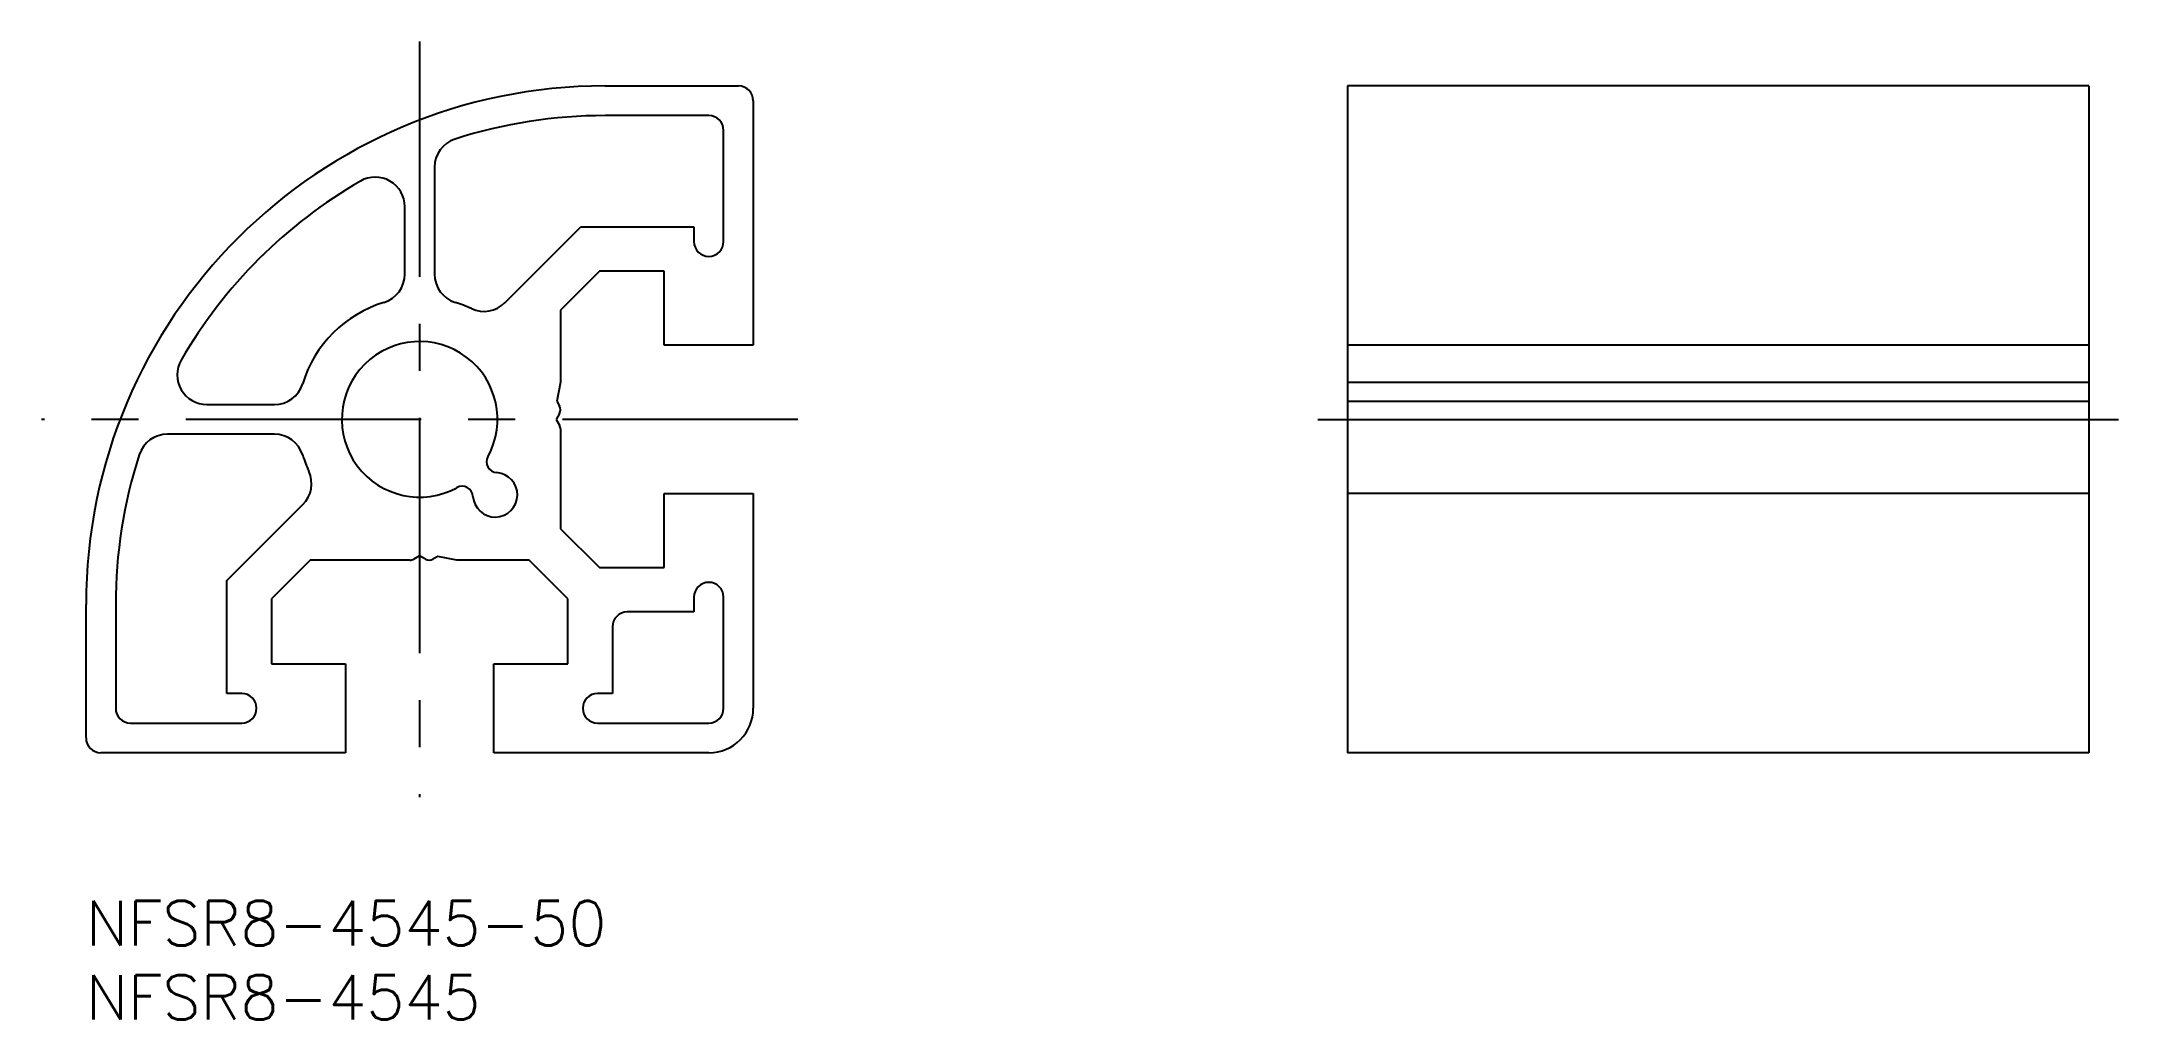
# Model space of a CAD drawing. Extents: x -3 to 137, y -8 to 58.
import ezdxf

# ---------------------------------------------------------------- set-up
doc = ezdxf.new("R2010")
doc.units = 0
doc.header["$LTSCALE"] = 0.5
doc.linetypes.add('CENTER', pattern=[50.8, 31.75, -6.35, 6.35, -6.35])
for name, color, linetype in [('MSM_CENTER', 1, 'CENTER'), ('MSM_CONTINUOUS', 7, 'CONTINUOUS'), ('MSM_PART_NUMBER', 7, 'CONTINUOUS')]:
    doc.layers.add(name, color=color, linetype=linetype)
doc.styles.get("Standard").update_dxf_attribs({"font": 'txt.shx', "height": 2, "bigfont": 'bigfont.shx'})

# ---------------------------------------------------------------- blocks, each defined once
blk = doc.blocks.new('*U32')
at = {"layer": 'MSM_PART_NUMBER'}
blk.add_text('NFSR8-4545-50', height=3, dxfattribs=at).set_placement((0, -3))
blk = doc.blocks.new('*U33')
at = {"layer": 'MSM_PART_NUMBER'}
blk.add_text('NFSR8-4545', height=3, dxfattribs=at).set_placement((0, -8))

msp = doc.modelspace()

# ---------------------------------------------------------------- linework, layer by layer
at = {"layer": 'MSM_CENTER'}
for p, q in [((22.5, 58), (22.5, 7)), ((48, 32.5), (-3, 32.5)), ((83.07, 32.5), (137.07, 32.5))]:
    msp.add_line(p, q, dxfattribs=at)
at = {"layer": 'MSM_CONTINUOUS'}
for p, q in [((35, 55), (44, 55)), ((135.07, 55), (85.07, 55)), ((85.07, 55), (85.07, 10)), ((135.07, 55), (135.07, 10)), ((45, 54), (45, 37.5)), ((42, 53), (35, 53)), ((43, 44.5), (43, 52)), ((23.5, 49.51), (23.5, 42.3)), ((21.5, 42.3), (21.5, 46.85)), ((28.25, 40.37), (33.38, 45.5)), ((33.38, 45.5), (41, 45.5)), ((41, 45.5), (41, 44.5)), ((34.62, 42.5), (32, 39.88)), ((39, 42.5), (34.62, 42.5)), ((39, 37.5), (39, 42.5)), ((32, 39.88), (32, 35)), ((45, 37.5), (39, 37.5)), ((135.07, 37.5), (85.07, 37.5)), ((32, 35), (31.75, 33.72)), ((31.75, 33.72), (31.93, 33.4)), ((85.07, 35), (135.07, 35)), ((85.07, 33.72), (135.07, 33.72)), ((8.15, 33.5), (12.7, 33.5)), ((31.93, 32.9), (31.7, 32.5)), ((31.7, 32.5), (31.93, 32.1)), ((85.07, 32.5), (135.07, 32.5)), ((12.7, 31.5), (5.49, 31.5)), ((32, 31.85), (32, 25.12)), ((9.5, 21.62), (14.63, 26.75)), ((39, 27.5), (45, 27.5)), ((39, 22.5), (39, 27.5)), ((45, 27.5), (45, 13)), ((135.07, 27.5), (85.07, 27.5)), ((32, 25.12), (34.62, 22.5)), ((15.12, 23), (12.5, 20.38)), ((21.85, 23), (15.12, 23)), ((22.5, 23.3), (22.1, 23.07)), ((22.9, 23.07), (22.5, 23.3)), ((23.72, 23.25), (23.4, 23.07)), ((25, 23), (23.72, 23.25)), ((29.88, 23), (25, 23)), ((32.5, 20.38), (29.88, 23)), ((34.62, 22.5), (39, 22.5)), ((9.5, 14), (9.5, 21.62)), ((0, 11), (0, 20)), ((2, 20), (2, 13)), ((12.5, 20.38), (12.5, 16)), ((32.5, 16), (32.5, 20.38)), ((41, 20.5), (41, 19.5)), ((43, 13), (43, 20.5)), ((35.5, 18.5), (35.5, 14)), ((41, 19.5), (36.5, 19.5)), ((12.5, 16), (17.5, 16)), ((17.5, 16), (17.5, 10)), ((27.5, 16), (32.5, 16)), ((27.5, 10), (27.5, 16)), ((10.5, 14), (9.5, 14)), ((35.5, 14), (34.5, 14)), ((3, 12), (10.5, 12)), ((34.5, 12), (42, 12)), ((17.5, 10), (1, 10)), ((42, 10), (27.5, 10)), ((135.07, 10), (85.07, 10))]:
    msp.add_line(p, q, dxfattribs=at)
for centre, radius, start, end in [((35, 20), 35, 90, 180), ((44, 54), 1, 0, 90), ((35, 20), 33, 90, 107.8455), ((42, 52), 1, 0, 90), ((25.5, 49.51), 2, 107.8455, 180), ((35, 20), 33, 120, 150), ((19.5, 46.85), 2, 0, 120), ((42, 44.5), 1, 180, 0), ((19.5, 42.3), 2, 287.0186, 0), ((25.5, 42.3), 2, 180, 252.9814), ((22.5, 32.5), 8.25, 107.0186, 162.9814), ((22.5, 32.5), 8.25, 64.9661, 72.9814), ((26.84, 41.79), 2, 244.9661, 315), ((8.15, 35.5), 2, 150, 270), ((22.5, 32.5), 5.25, 331.4053, 298.5947), ((12.7, 35.5), 2, 270, 342.9814), ((31.5, 33.15), 0.5, 330, 30), ((5.49, 29.5), 2, 90, 162.1545), ((12.7, 29.5), 2, 17.0186, 90), ((31.5, 31.85), 0.5, 0, 30), ((35, 20), 33, 162.1545, 180), ((22.5, 32.5), 8.25, 197.0186, 205.0339), ((27.75, 29.64), 0.733, 151.4053, 265.8301), ((13.21, 28.16), 2, 315, 25.0339), ((27.59, 27.41), 1.5, 184.1699, 85.8301), ((25.36, 27.25), 0.733, 4.1699, 118.5947), ((21.85, 23.5), 0.5, 270, 300), ((23.15, 23.5), 0.5, 240, 300), ((42, 20.5), 1, 0, 180), ((36.5, 18.5), 1, 90, 180), ((3, 13), 1, 180, 270), ((10.5, 13), 1, 270, 90), ((34.5, 13), 1, 90, 270), ((42, 13), 3, 270, 0), ((42, 13), 1, 270, 0), ((1, 11), 1, 180, 270)]:
    msp.add_arc(centre, radius, start, end, dxfattribs=at)

# ---------------------------------------------------------------- block references
for name in ['*U32', '*U33']:
    msp.add_blockref(name, (0, 0), dxfattribs=at)

doc.saveas('drawing.dxf')
